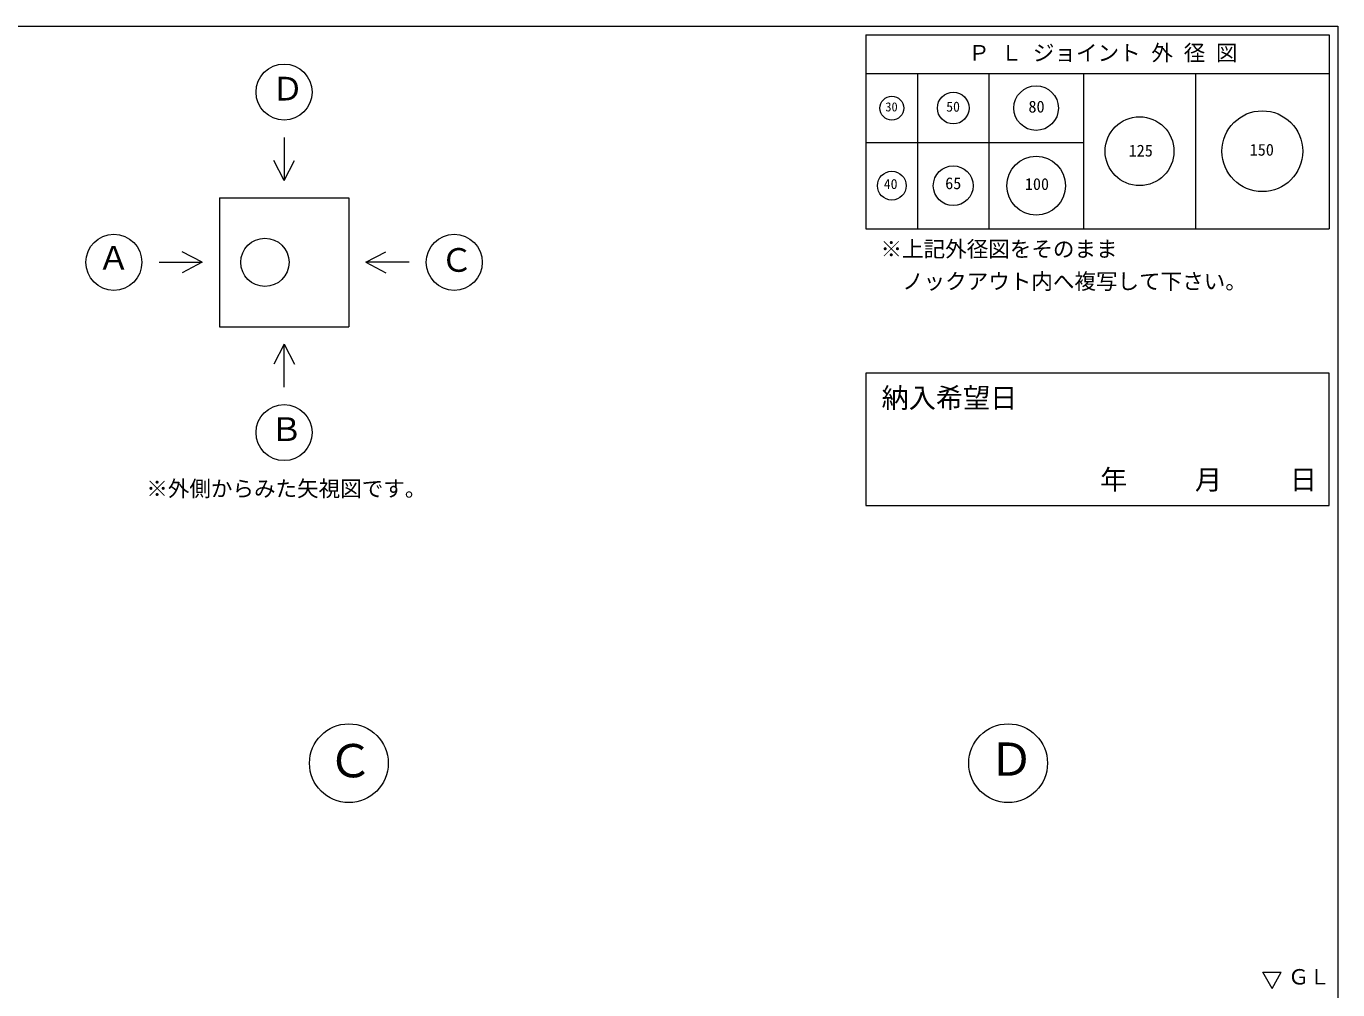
# Model space of a CAD drawing. Units: millimetres, scale not verified. Extents: x -6420 to 6420, y -3033 to 3033.
# Drawn here: x 2362 to 6420, y 52 to 3033 of the extents above; entities that cross this region are included whole.
import ezdxf
from ezdxf.enums import TextEntityAlignment as Align

# ---------------------------------------------------------------- set-up
doc = ezdxf.new("R2010")
doc.units = ezdxf.units.MM
doc.header["$LTSCALE"] = 20
for name, color, linetype, lineweight in [('0-2_waku', 7, 'Continuous', 18), ('0-3_gaikei', 7, 'Continuous', 18), ('0-5_sunpou', 7, 'Continuous', 5), ('0-D_文字１', 7, 'Continuous', 18)]:
    doc.layers.add(name, color=color, linetype=linetype, lineweight=lineweight)
doc.styles.add('ＭＳ ゴシック', font='')
doc.styles.get('ＭＳ ゴシック').set_extended_font_data('MS Gothic')

msp = doc.modelspace()

# ---------------------------------------------------------------- linework, layer by layer
at = {"layer": '0-2_waku'}
for p, q in [((-1740, 3032.65), (6420, 3032.65)), ((4960, 3005.98), (4960, 2405.98)), ((4960, 3005.98), (6393.33, 3005.98)), ((4960, 3005.98), (6393.33, 3005.98)), ((4960, 3005.98), (6393.33, 3005.98)), ((4960, 3005.98), (4960, 2405.98)), ((4960, 3005.98), (6393.33, 3005.98)), ((4960, 3005.98), (6393.33, 3005.98)), ((4960, 3005.98), (6393.33, 3005.98)), ((6393.33, 3005.98), (6393.33, 2405.98)), ((6393.33, 3005.98), (6393.33, 2405.98)), ((6420, 3032.65), (6420, -2667.35)), ((4960, 2885.98), (6393.33, 2885.98)), ((5120, 2885.98), (5120, 2405.98)), ((5340, 2885.98), (5340, 2405.98)), ((5633.33, 2885.98), (5633.33, 2405.98)), ((5980, 2885.98), (5980, 2405.98)), ((4960, 2672.65), (5633.33, 2672.65)), ((4960, 2405.98), (6393.33, 2405.98)), ((4960, 2405.98), (6393.33, 2405.98))]:
    msp.add_line(p, q, dxfattribs=at)
at = {"layer": '0-3_gaikei'}
for p, q in [((3159.48, 2688.94), (3159.48, 2555.61)), ((3159.48, 2555.61), (3127.31, 2617.45)), ((3159.48, 2555.61), (3191.65, 2617.45)), ((2959.48, 2502.28), (3359.48, 2502.28)), ((2959.48, 2502.28), (2959.48, 2102.28)), ((3359.48, 2502.28), (3359.48, 2102.28)), ((2906.15, 2302.28), (2844.31, 2334.45)), ((3412.81, 2302.28), (3474.65, 2334.45)), ((2772.81, 2302.28), (2906.15, 2302.28)), ((2906.15, 2302.28), (2844.31, 2270.11)), ((2959.48, 2102.28), (3359.48, 2102.28)), ((3159.48, 2048.94), (3127.31, 1987.11)), ((3159.48, 2048.94), (3191.65, 1987.11)), ((3159.48, 1915.61), (3159.48, 2048.94))]:
    msp.add_line(p, q, dxfattribs=at)
msp.add_lwpolyline([(3546.15, 2302.28), (3412.81, 2302.28), (3474.65, 2270.11)], dxfattribs=at)
for centre, radius in [((3159.48, 2828.94), 86.67), ((2632.81, 2302.28), 86.67), ((3100.16, 2302.28), 74.67), ((3686.15, 2302.28), 86.67), ((3159.48, 1775.61), 86.67), ((3360, 752.65), 121.88), ((5400, 752.65), 121.88)]:
    msp.add_circle(centre, radius, dxfattribs=at)
at = {"layer": '0-5_sunpou', "lineweight": 18}
msp.add_lwpolyline([(4960, 1958.93), (4960, 1549.98), (6393.33, 1549.98), (6393.33, 1958.93)], close=True, dxfattribs=at)
for centre, radius in [((5486.67, 2779.31), 69), ((5040, 2779.31), 37), ((5230, 2779.31), 49), ((6186.67, 2645.98), 125), ((5806.67, 2645.98), 106.5), ((5230, 2539.31), 61.5), ((5486.67, 2539.31), 91), ((5040, 2539.31), 44.5)]:
    msp.add_circle(centre, radius, dxfattribs=at)
at = {"layer": '0-D_文字１'}
for p, q in [((6188.3, 106.7), (6245.17, 106.7)), ((6216.74, 56.11), (6188.3, 106.7)), ((6216.74, 56.11), (6245.17, 106.7))]:
    msp.add_line(p, q, dxfattribs=at)

# ---------------------------------------------------------------- texts
at = {"layer": '0-5_sunpou', "style": 'ＭＳ ゴシック'}
for s, height, p in [('80', 36.66, (5462.85, 2754.63)), ('30', 28.04, (5019.95, 2760.78)), ('50', 31.16, (5208.41, 2758.97)), ('125', 36.66, (5772.95, 2618.56)), ('150', 36.66, (6147.48, 2621.21)), ('40', 31.16, (5015.28, 2519.72)), ('65', 36.66, (5205.22, 2517.59)), ('100', 36.66, (5451.72, 2515.14)), ('納入希望日', 61.58, (5008.37, 1833.69))]:
    msp.add_text(s, height=height, dxfattribs=at).set_placement(p, align=Align.BOTTOM_LEFT)
at = {"layer": '0-D_文字１', "style": 'ＭＳ ゴシック'}
for s, height, p in [('Ｐ Ｌ ジョイント 外 径 図', 48.88, (5276.83, 2911.08)), ('Ｄ', 73.31, (3120.44, 2780.88)), ('※上記外径図をそのまま', 48.88, (5005.06, 2304.39)), ('Ａ', 73.31, (2582.19, 2257.52)), ('Ｃ', 73.31, (3643.45, 2250.91)), ('\u3000ノックアウト内へ複写して下さい。', 48.88, (5005.06, 2204.39)), ('Ｂ', 73.31, (3116.79, 1727.55)), ('\u3000\u3000\u3000年     月     日', 61.58, (5432.58, 1580.81)), ('※外側からみた矢視図です。', 48.88, (2733.09, 1563.12)), ('Ｃ', 103.1, (3293.82, 678.15)), ('Ｄ', 103.1, (5339.61, 682.8)), ('ＧＬ', 47.65, (6266.44, 53.88))]:
    msp.add_text(s, height=height, dxfattribs=at).set_placement(p, align=Align.BOTTOM_LEFT)

doc.saveas('drawing.dxf')
